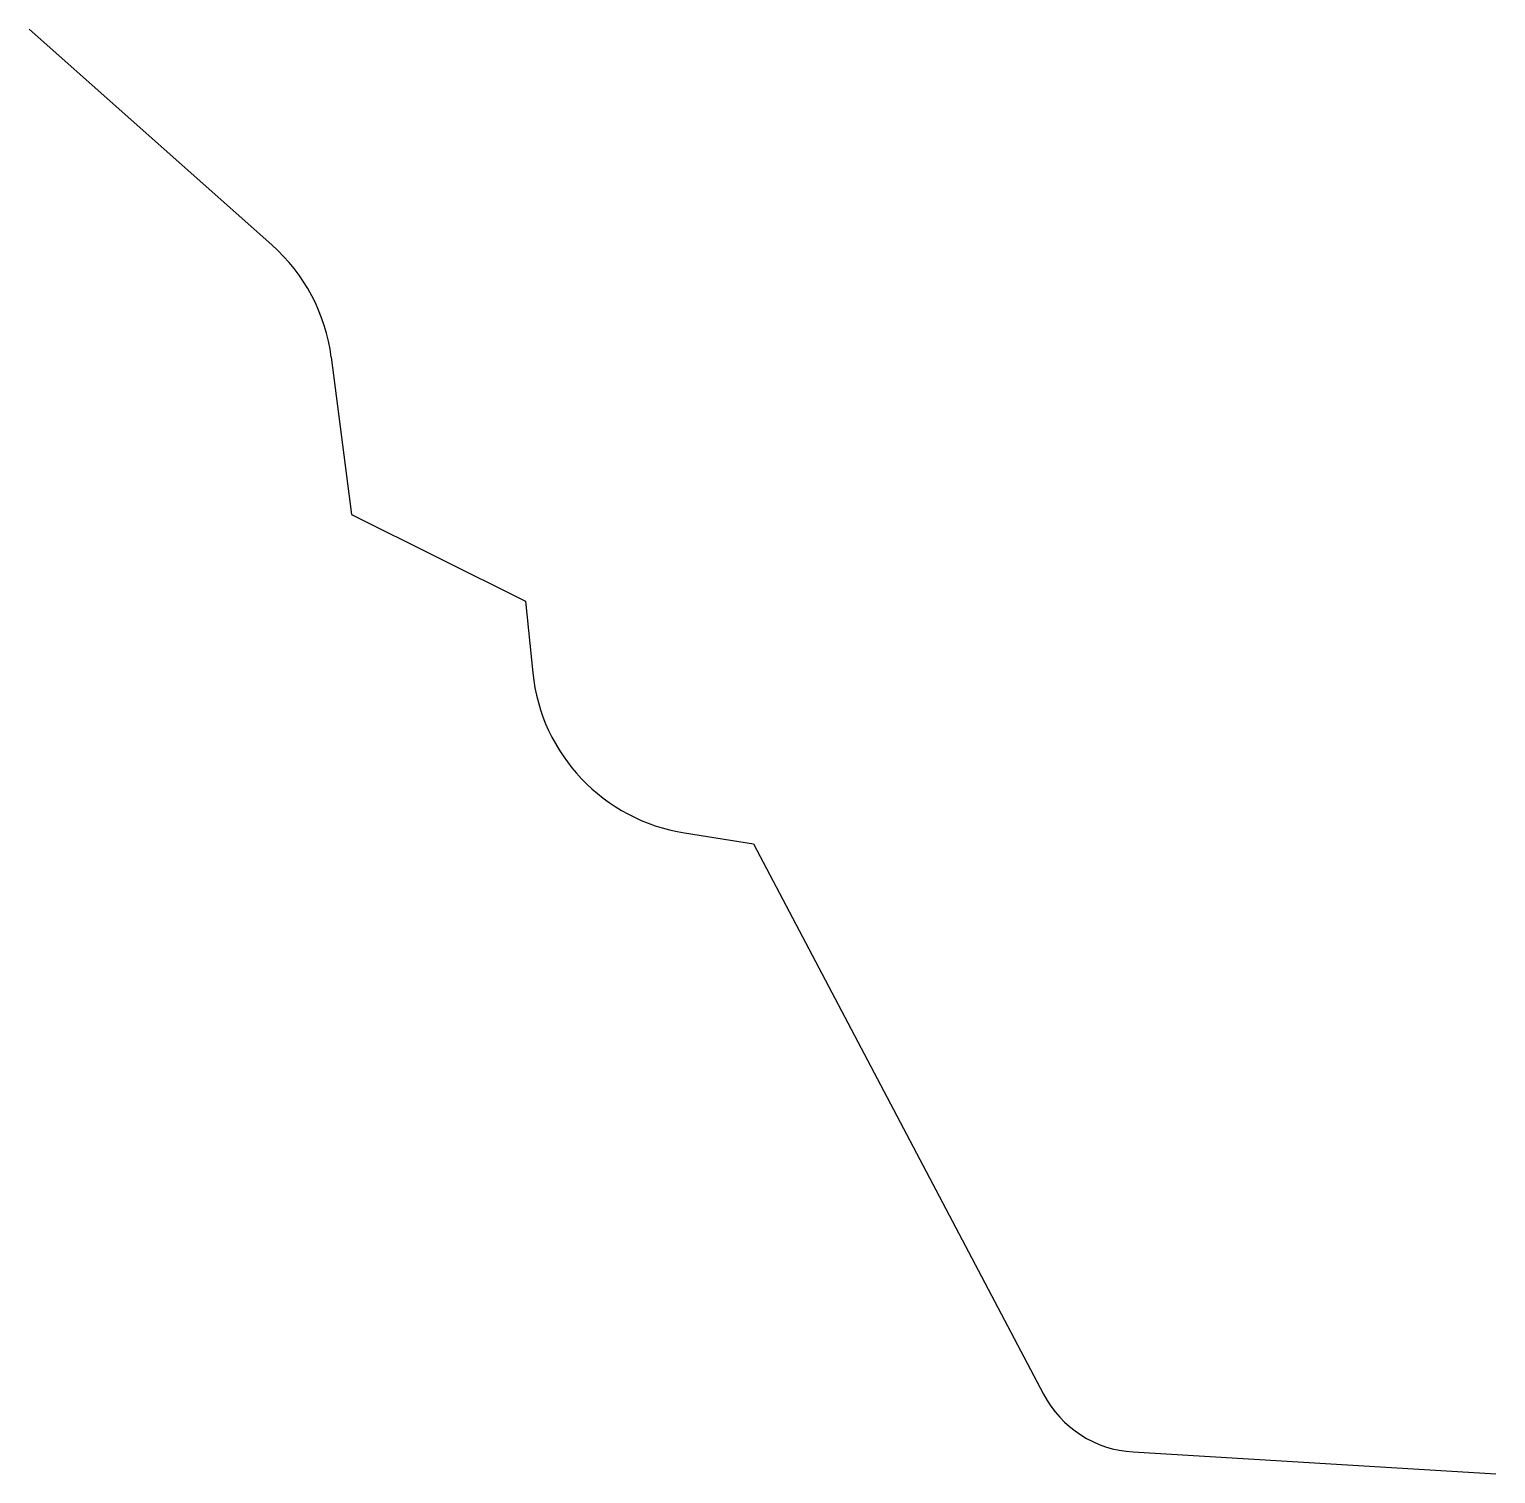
# Model space of a CAD drawing. Header units: millimetres. Extents: x 0 to 40.5, y -39.9 to 0.
import ezdxf

# ---------------------------------------------------------------- set-up
doc = ezdxf.new("R2010")
doc.units = ezdxf.units.MM
doc.layers.get('0').update_dxf_attribs({"true_color": 0xffffff})

msp = doc.modelspace()

# ---------------------------------------------------------------- linework, layer by layer
for p, q in [((0, 0), (6.702, -5.958)), ((8.339, -9.055), (8.9, -13.4)), ((8.9, -13.4), (13.7, -15.8)), ((13.7, -15.8), (13.904, -17.775)), ((18.098, -22.2), (20, -22.5)), ((20, -22.5), (28.012, -37.705)), ((30.487, -39.301), (40.5, -39.9))]:
    msp.add_line(p, q)
for centre, radius, start, end in [((3.38, -9.695), 5, 7.3524, 48.3665), ((18.878, -17.261), 5, 185.9061, 261.0274), ((30.666, -36.306), 3, 207.7868, 266.5761)]:
    msp.add_arc(centre, radius, start, end)

doc.saveas('drawing.dxf')
